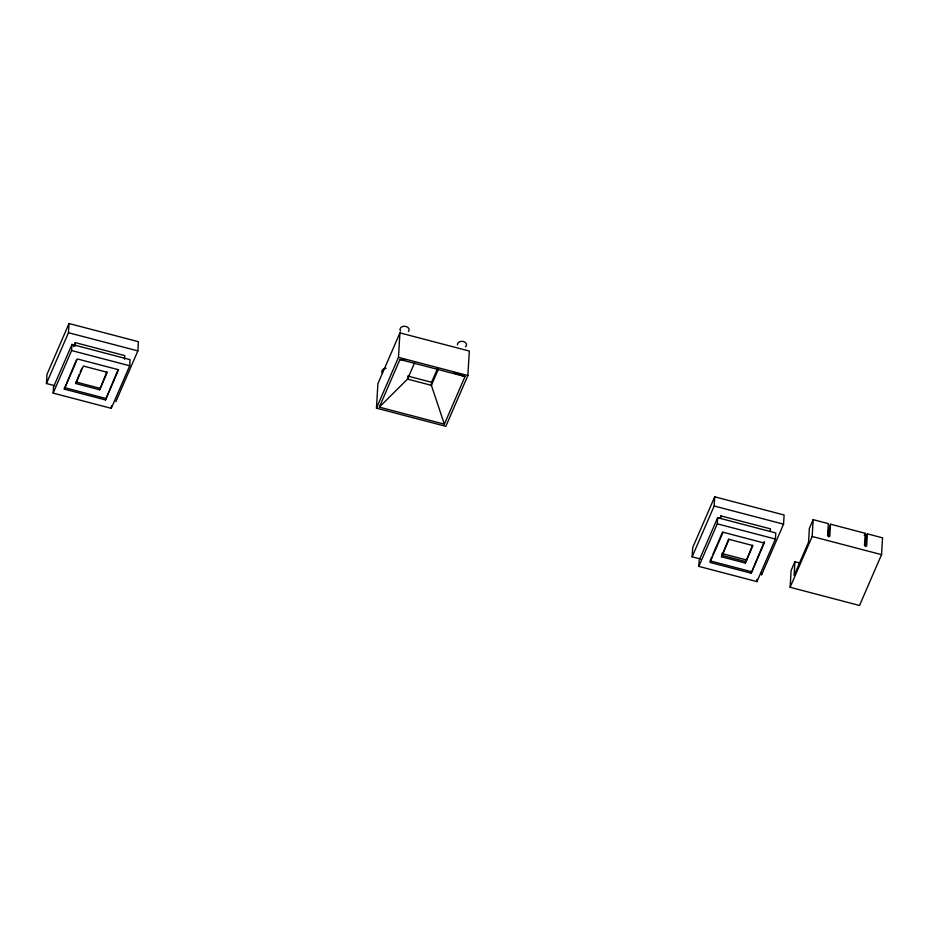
<?xml version="1.0" encoding="UTF-8"?>
<svg xmlns="http://www.w3.org/2000/svg" width="929" height="929" viewBox="0 0 929 929"><rect width="100%" height="100%" fill="white"/><g stroke="black" fill="none" stroke-linecap="round" stroke-linejoin="round"><path stroke-width="1.39" d="M54.776 385.698L46.45 383.514L46.996 374.341L69.025 323.524L138.409 341.709L137.875 350.895L115.835 401.7M53.15 393.106L53.51 386.987L71.963 344.427L130.083 359.662L129.712 365.782L111.259 408.33L53.15 393.106L71.603 350.547L71.963 344.427M64.287 389.123L77.374 358.954L118.575 369.754L105.488 399.923L64.287 389.123L76.329 360.057M46.45 383.514L68.479 332.71L69.025 323.524M75.075 346.296L75.295 342.627L124.73 355.586L124.509 359.256M75.806 383.526L83.389 366.049L107.241 372.308L99.658 389.774L75.806 383.526L79.151 374.503M99.658 389.774L106.789 372.018M105.488 399.923L118.099 369.545M111.259 408.33L111.41 405.892M376.454 408.156L377.906 383.677L399.934 332.872L469.319 351.057L467.868 375.525L445.839 426.341L376.454 408.156L398.483 357.34L399.934 332.872M407.657 377.058L407.541 379.09L379.311 407.134L444.364 424.181L465.011 376.547L454.049 372.901M437.524 368.558L431.567 382.283L431.393 385.349L444.364 424.181M700.466 558.979L692.14 556.796L692.686 547.622L714.715 496.806L784.099 514.991L783.553 524.177L761.525 574.981L761.675 572.357M698.84 566.388L699.2 560.268L717.652 517.708L775.761 532.944L775.401 539.064L756.949 581.612L698.84 566.388L717.293 523.828L717.652 517.708M692.14 556.796L714.169 505.991L714.715 496.806M720.834 518.347L720.974 515.909L770.42 528.856L770.269 531.307M721.496 556.796L729.068 539.331L752.92 545.59L745.348 563.055L721.496 556.796L728.626 539.052M745.348 563.055L752.478 545.3M751.178 573.205L764.265 543.035L723.064 532.236L709.977 562.405L751.178 573.205L764.346 541.502M756.949 581.612L757.1 579.162M865.433 546.554L865.991 537.032L867.372 533.85L882.55 537.833L881.551 554.659L859.522 605.476L790.126 587.291L791.125 570.464L794.922 561.731L799.254 562.858L799.091 565.587M794.922 561.731L794.098 575.492L808.555 542.153L809.38 528.38L813.165 519.648L828.343 523.631L827.611 535.859L829.783 536.428L830.514 524.2L865.201 533.292L864.481 545.52L866.641 546.089L867.372 533.85M790.126 587.291L812.167 536.474L813.165 519.648M828.563 536.985L828.947 530.424L827.704 533.095L830.514 524.2M73.612 346.505L75.295 342.627M80.231 372.006L81.857 368.267M379.311 407.134L399.958 359.5L405.474 360.278M414.566 362.879L407.541 379.09L431.393 385.349L438.418 369.127M719.859 518.487L720.974 515.909M711.777 556.947L710.07 560.872L751.271 571.672M712.915 554.323L722.588 532.015M864.284 535.406L865.201 533.292M398.483 357.34L467.868 375.525M399.958 359.5L465.011 376.547M407.715 376.036L431.567 382.283M68.479 332.71L137.875 350.895M714.169 505.991L783.553 524.177M812.167 536.474L881.551 554.659M71.603 350.547L129.712 365.782M717.293 523.828L775.401 539.064M75.899 381.993L99.751 388.241M721.833 553.487L746.753 560.024M721.589 555.275L745.441 561.522M64.38 387.602L105.581 398.402M400.515 331.061A4.552 3.368 3.4 0 1 404.765 326.253A4.552 3.368 3.4 0 1 408.388 331.537M382.469 373.4A4.552 3.368 3.4 0 1 386.116 368.325M457.498 344.961A4.552 3.368 3.4 0 1 463.234 341.466A4.552 3.368 3.4 0 1 465.592 346.854"/></g></svg>
